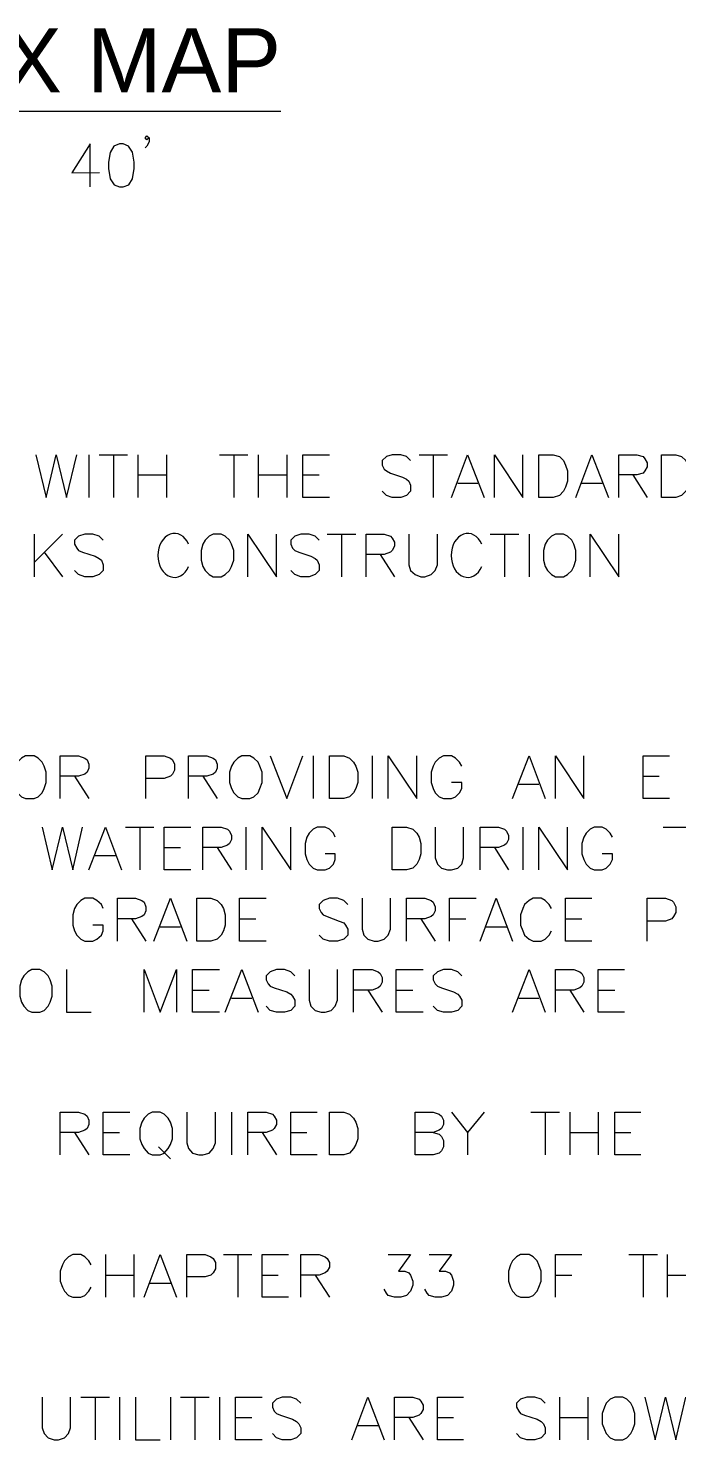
# Model space of a CAD drawing. Header units: millimetres. Extents: x -419 to 20046, y -14642 to 2638.
# Drawn here: x 30.978 to 32.191, y 13.569 to 16.21 of the extents above; entities that cross this region are included whole.
import ezdxf

# ---------------------------------------------------------------- set-up
doc = ezdxf.new("R2010")
doc.units = ezdxf.units.MM
for name, color, linetype in [('PDF11_---- NOTES', 7, 'Continuous'), ('PDF11_----TX03', 7, 'Continuous'), ('PDF11_TEXT', 7, 'Continuous'), ('PDF11_VICINITY MAP', 7, 'Continuous')]:
    doc.layers.add(name, color=color, linetype=linetype)
doc.styles.add('PDF Arial', font='arial.ttf')

msp = doc.modelspace()

# ---------------------------------------------------------------- linework, layer by layer
at = {"layer": 'PDF11_---- NOTES', "lineweight": 20}
msp.add_lwpolyline([(30.5291, 16.0555), (31.4508, 16.0555)], dxfattribs=at)
at = {"layer": 'PDF11_----TX03', "lineweight": 20}
for points in [[(30.9925, 15.4121), (31.0116, 15.3321), (31.0308, 15.4121), (31.05, 15.3321), (31.0692, 15.4121)], [(31.0917, 15.4121), (31.0917, 15.3321)], [(31.1108, 15.4121), (31.1642, 15.4121)], [(31.1375, 15.4121), (31.1375, 15.3321)], [(31.1833, 15.4121), (31.1833, 15.3321)], [(31.2367, 15.4121), (31.2367, 15.3321)], [(31.3358, 15.4121), (31.3892, 15.4121)], [(31.3625, 15.4121), (31.3625, 15.3321)], [(31.4083, 15.4121), (31.4083, 15.3321)], [(31.4617, 15.4121), (31.4617, 15.3321)], [(31.5417, 15.3321), (31.4917, 15.3321), (31.4917, 15.4121), (31.5417, 15.4121)], [(31.6934, 15.4012), (31.6859, 15.4087), (31.675, 15.4121), (31.6592, 15.4121), (31.6484, 15.4087), (31.64, 15.4012), (31.64, 15.3929), (31.6442, 15.3854), (31.6484, 15.3821), (31.6559, 15.3779), (31.6784, 15.3704), (31.6859, 15.3662), (31.69, 15.3629), (31.6934, 15.3554), (31.6934, 15.3437), (31.6859, 15.3362), (31.675, 15.3321), (31.6592, 15.3321), (31.6484, 15.3362), (31.64, 15.3437)], [(31.7092, 15.4121), (31.7625, 15.4121)], [(31.7359, 15.4121), (31.7359, 15.3321)], [(31.77, 15.3321), (31.8, 15.4121), (31.8309, 15.3321)], [(31.85, 15.3321), (31.85, 15.4121), (31.9034, 15.3321), (31.9034, 15.4121)], [(32.0026, 15.3321), (32.0326, 15.4121), (32.0634, 15.3321)], [(32.0826, 15.3321), (32.0826, 15.4121), (32.1167, 15.4121), (32.1284, 15.4087), (32.1317, 15.4046), (32.1359, 15.3971), (32.1359, 15.3896), (32.1317, 15.3821), (32.1284, 15.3779), (32.1167, 15.3746), (32.0826, 15.3746)], [(31.1833, 15.3746), (31.2367, 15.3746)], [(31.4083, 15.3746), (31.4617, 15.3746)], [(31.4917, 15.3746), (31.5225, 15.3746)], [(31.7817, 15.3587), (31.8192, 15.3587)], [(32.0134, 15.3587), (32.0517, 15.3587)], [(32.1092, 15.3746), (32.1359, 15.3321)], [(30.9891, 15.2637), (30.9891, 15.1837)], [(31.0425, 15.2637), (30.9891, 15.2104)], [(31.1183, 15.2521), (31.1108, 15.2596), (31.0992, 15.2637), (31.0842, 15.2637), (31.0725, 15.2596), (31.065, 15.2521), (31.065, 15.2446), (31.0692, 15.2371), (31.0725, 15.2329), (31.08, 15.2296), (31.1033, 15.2221), (31.1108, 15.2179), (31.115, 15.2146), (31.1183, 15.2062), (31.1183, 15.1954), (31.1108, 15.1879), (31.0992, 15.1837), (31.0842, 15.1837), (31.0725, 15.1879), (31.065, 15.1954)], [(31.3892, 15.1837), (31.3892, 15.2637), (31.4425, 15.1837), (31.4425, 15.2637)], [(31.5225, 15.2521), (31.515, 15.2596), (31.5034, 15.2637), (31.4884, 15.2637), (31.4767, 15.2596), (31.4692, 15.2521), (31.4692, 15.2446), (31.4725, 15.2371), (31.4767, 15.2329), (31.4842, 15.2296), (31.5067, 15.2221), (31.515, 15.2179), (31.5184, 15.2146), (31.5225, 15.2062), (31.5225, 15.1954), (31.515, 15.1879), (31.5034, 15.1837), (31.4884, 15.1837), (31.4767, 15.1879), (31.4692, 15.1954)], [(31.5375, 15.2637), (31.5909, 15.2637)], [(31.5642, 15.2637), (31.5642, 15.1837)], [(31.61, 15.1837), (31.61, 15.2637), (31.6442, 15.2637), (31.6559, 15.2596), (31.6592, 15.2562), (31.6634, 15.2487), (31.6634, 15.2412), (31.6592, 15.2329), (31.6559, 15.2296), (31.6442, 15.2254), (31.61, 15.2254)], [(31.69, 15.2637), (31.69, 15.2062), (31.6934, 15.1954), (31.7017, 15.1879), (31.7125, 15.1837), (31.72, 15.1837), (31.7317, 15.1879), (31.7392, 15.1954), (31.7434, 15.2062), (31.7434, 15.2637)], [(31.8425, 15.2637), (31.8959, 15.2637)], [(31.8692, 15.2637), (31.8692, 15.1837)], [(31.9151, 15.2637), (31.9151, 15.1837)], [(32.0292, 15.1837), (32.0292, 15.2637), (32.0826, 15.1837), (32.0826, 15.2637)], [(31.0083, 15.2296), (31.0425, 15.1837)], [(31.6367, 15.2254), (31.6634, 15.1837)], [(31.0383, 14.7687), (31.0383, 14.8487), (31.0725, 14.8487), (31.0842, 14.8445), (31.0883, 14.8412), (31.0917, 14.8329), (31.0917, 14.8254), (31.0883, 14.8179), (31.0842, 14.8145), (31.0725, 14.8104), (31.0383, 14.8104)], [(31.1983, 14.7687), (31.1983, 14.8487), (31.2325, 14.8487), (31.2442, 14.8445), (31.2483, 14.8412), (31.2517, 14.8329), (31.2517, 14.822), (31.2483, 14.8145), (31.2442, 14.8104), (31.2325, 14.8062), (31.1983, 14.8062)], [(31.2783, 14.7687), (31.2783, 14.8487), (31.3125, 14.8487), (31.3242, 14.8445), (31.3283, 14.8412), (31.3317, 14.8329), (31.3317, 14.8254), (31.3283, 14.8179), (31.3242, 14.8145), (31.3125, 14.8104), (31.2783, 14.8104)], [(31.4308, 14.8487), (31.4617, 14.7687), (31.4917, 14.8487)], [(31.5109, 14.8487), (31.5109, 14.7687)], [(31.6217, 14.8487), (31.6217, 14.7687)], [(31.6517, 14.7687), (31.6517, 14.8487), (31.705, 14.7687), (31.705, 14.8487)], [(31.7892, 14.8295), (31.785, 14.837), (31.7775, 14.8445), (31.77, 14.8487), (31.755, 14.8487), (31.7467, 14.8445), (31.7392, 14.837), (31.7359, 14.8295), (31.7317, 14.8179), (31.7317, 14.7987), (31.7359, 14.7878), (31.7392, 14.7795), (31.7467, 14.772), (31.755, 14.7687), (31.77, 14.7687), (31.7775, 14.772), (31.785, 14.7795), (31.7892, 14.7878), (31.7892, 14.7987), (31.77, 14.7987)], [(31.8842, 14.7687), (31.9151, 14.8487), (31.9451, 14.7687)], [(31.9642, 14.7687), (31.9642, 14.8487), (32.0176, 14.7687), (32.0176, 14.8487)], [(32.1776, 14.7687), (32.1284, 14.7687), (32.1284, 14.8487), (32.1776, 14.8487)], [(31.065, 14.8104), (31.0917, 14.7687)], [(31.305, 14.8104), (31.3317, 14.7687)], [(31.8959, 14.7954), (31.9334, 14.7954)], [(32.1284, 14.8104), (32.1584, 14.8104)], [(31.0041, 14.7153), (31.0233, 14.6353), (31.0425, 14.7153), (31.0617, 14.6353), (31.08, 14.7153)], [(31.0917, 14.6353), (31.1225, 14.7153), (31.1525, 14.6353)], [(31.16, 14.7153), (31.2133, 14.7153)], [(31.1867, 14.7153), (31.1867, 14.6353)], [(31.2825, 14.6353), (31.2325, 14.6353), (31.2325, 14.7153), (31.2825, 14.7153)], [(31.305, 14.6353), (31.305, 14.7153), (31.3392, 14.7153), (31.3508, 14.7112), (31.355, 14.7078), (31.3583, 14.6995), (31.3583, 14.692), (31.355, 14.6845), (31.3508, 14.6812), (31.3392, 14.677), (31.305, 14.677)], [(31.385, 14.7153), (31.385, 14.6353)], [(31.4158, 14.6353), (31.4158, 14.7153), (31.4692, 14.6353), (31.4692, 14.7153)], [(31.5525, 14.6962), (31.5492, 14.7037), (31.5417, 14.7112), (31.5334, 14.7153), (31.5184, 14.7153), (31.5109, 14.7112), (31.5034, 14.7037), (31.4992, 14.6962), (31.4959, 14.6845), (31.4959, 14.6653), (31.4992, 14.6545), (31.5034, 14.6462), (31.5109, 14.6387), (31.5184, 14.6353), (31.5334, 14.6353), (31.5417, 14.6387), (31.5492, 14.6462), (31.5525, 14.6545), (31.5525, 14.6653), (31.5334, 14.6653)], [(31.7392, 14.7153), (31.7392, 14.6578), (31.7434, 14.6462), (31.7509, 14.6387), (31.7625, 14.6353), (31.77, 14.6353), (31.7817, 14.6387), (31.7892, 14.6462), (31.7925, 14.6578), (31.7925, 14.7153)], [(31.8234, 14.6353), (31.8234, 14.7153), (31.8575, 14.7153), (31.8692, 14.7112), (31.8725, 14.7078), (31.8767, 14.6995), (31.8767, 14.692), (31.8725, 14.6845), (31.8692, 14.6812), (31.8575, 14.677), (31.8234, 14.677)], [(31.9034, 14.7153), (31.9034, 14.6353)], [(31.9334, 14.6353), (31.9334, 14.7153), (31.9867, 14.6353), (31.9867, 14.7153)], [(32.0709, 14.6962), (32.0667, 14.7037), (32.0592, 14.7112), (32.0517, 14.7153), (32.0367, 14.7153), (32.0292, 14.7112), (32.0217, 14.7037), (32.0176, 14.6962), (32.0134, 14.6845), (32.0134, 14.6653), (32.0176, 14.6545), (32.0217, 14.6462), (32.0292, 14.6387), (32.0367, 14.6353), (32.0517, 14.6353), (32.0592, 14.6387), (32.0667, 14.6462), (32.0709, 14.6545), (32.0709, 14.6653), (32.0517, 14.6653)], [(32.1659, 14.7153), (32.2192, 14.7153)], [(31.2325, 14.677), (31.2633, 14.677)], [(31.3317, 14.677), (31.3583, 14.6353)], [(31.85, 14.677), (31.8767, 14.6353)], [(31.1033, 14.662), (31.1417, 14.662)], [(31.1183, 14.5628), (31.115, 14.5703), (31.1067, 14.5778), (31.0992, 14.582), (31.0842, 14.582), (31.0767, 14.5778), (31.0692, 14.5703), (31.065, 14.5628), (31.0617, 14.5512), (31.0617, 14.532), (31.065, 14.5212), (31.0692, 14.5128), (31.0767, 14.5053), (31.0842, 14.502), (31.0992, 14.502), (31.1067, 14.5053), (31.115, 14.5128), (31.1183, 14.5212), (31.1183, 14.532), (31.0992, 14.532)], [(31.145, 14.502), (31.145, 14.582), (31.1792, 14.582), (31.1908, 14.5778), (31.195, 14.5745), (31.1983, 14.5662), (31.1983, 14.5587), (31.195, 14.5512), (31.1908, 14.5478), (31.1792, 14.5437), (31.145, 14.5437)], [(31.2133, 14.502), (31.2442, 14.582), (31.275, 14.502)], [(31.4233, 14.502), (31.3733, 14.502), (31.3733, 14.582), (31.4233, 14.582)], [(31.5759, 14.5703), (31.5684, 14.5778), (31.5567, 14.582), (31.5417, 14.582), (31.53, 14.5778), (31.5225, 14.5703), (31.5225, 14.5628), (31.5259, 14.5553), (31.53, 14.5512), (31.5375, 14.5478), (31.56, 14.5395), (31.5684, 14.5362), (31.5717, 14.532), (31.5759, 14.5245), (31.5759, 14.5128), (31.5684, 14.5053), (31.5567, 14.502), (31.5417, 14.502), (31.53, 14.5053), (31.5225, 14.5128)], [(31.6025, 14.582), (31.6025, 14.5245), (31.6059, 14.5128), (31.6134, 14.5053), (31.625, 14.502), (31.6325, 14.502), (31.6442, 14.5053), (31.6517, 14.5128), (31.6559, 14.5245), (31.6559, 14.582)], [(31.6859, 14.502), (31.6859, 14.582), (31.72, 14.582), (31.7317, 14.5778), (31.7359, 14.5745), (31.7392, 14.5662), (31.7392, 14.5587), (31.7359, 14.5512), (31.7317, 14.5478), (31.72, 14.5437), (31.6859, 14.5437)], [(31.7659, 14.502), (31.7659, 14.582), (31.8159, 14.582)], [(31.8234, 14.502), (31.8534, 14.582), (31.8842, 14.502)], [(31.9567, 14.5628), (31.9526, 14.5703), (31.9451, 14.5778), (31.9376, 14.582), (31.9226, 14.582), (31.9151, 14.5778), (31.9067, 14.5703), (31.9034, 14.5628), (31.8992, 14.5512), (31.8992, 14.532), (31.9034, 14.5212), (31.9067, 14.5128), (31.9151, 14.5053), (31.9226, 14.502), (31.9376, 14.502), (31.9451, 14.5053), (31.9526, 14.5128), (31.9567, 14.5212)], [(32.0326, 14.502), (31.9834, 14.502), (31.9834, 14.582), (32.0326, 14.582)], [(32.1359, 14.502), (32.1359, 14.582), (32.1701, 14.582), (32.1817, 14.5778), (32.1851, 14.5745), (32.1892, 14.5662), (32.1892, 14.5553), (32.1851, 14.5478), (32.1817, 14.5437), (32.1701, 14.5395), (32.1359, 14.5395)], [(31.1717, 14.5437), (31.1983, 14.502)], [(31.3733, 14.5437), (31.4042, 14.5437)], [(31.7125, 14.5437), (31.7392, 14.502)], [(31.7659, 14.5437), (31.7967, 14.5437)], [(31.9834, 14.5437), (32.0134, 14.5437)], [(31.225, 14.5287), (31.2633, 14.5287)], [(31.835, 14.5287), (31.8725, 14.5287)], [(31.05, 14.4487), (31.05, 14.3686), (31.0958, 14.3686)], [(31.195, 14.3686), (31.195, 14.4487), (31.225, 14.3686), (31.2558, 14.4487), (31.2558, 14.3686)], [(31.3358, 14.3686), (31.2858, 14.3686), (31.2858, 14.4487), (31.3358, 14.4487)], [(31.3467, 14.3686), (31.3775, 14.4487), (31.4083, 14.3686)], [(31.4767, 14.437), (31.4692, 14.4445), (31.4575, 14.4487), (31.4425, 14.4487), (31.4308, 14.4445), (31.4233, 14.437), (31.4233, 14.4295), (31.4267, 14.422), (31.4308, 14.4178), (31.4383, 14.4145), (31.4617, 14.407), (31.4692, 14.4028), (31.4725, 14.3987), (31.4767, 14.3912), (31.4767, 14.3803), (31.4692, 14.372), (31.4575, 14.3686), (31.4425, 14.3686), (31.4308, 14.372), (31.4233, 14.3803)], [(31.5034, 14.4487), (31.5034, 14.3912), (31.5067, 14.3803), (31.515, 14.372), (31.5259, 14.3686), (31.5334, 14.3686), (31.545, 14.372), (31.5525, 14.3803), (31.5567, 14.3912), (31.5567, 14.4487)], [(31.5867, 14.3686), (31.5867, 14.4487), (31.6217, 14.4487), (31.6325, 14.4445), (31.6367, 14.4412), (31.64, 14.4337), (31.64, 14.4253), (31.6367, 14.4178), (31.6325, 14.4145), (31.6217, 14.4103), (31.5867, 14.4103)], [(31.7167, 14.3686), (31.6667, 14.3686), (31.6667, 14.4487), (31.7167, 14.4487)], [(31.7892, 14.437), (31.7817, 14.4445), (31.77, 14.4487), (31.755, 14.4487), (31.7434, 14.4445), (31.7359, 14.437), (31.7359, 14.4295), (31.7392, 14.422), (31.7434, 14.4178), (31.7509, 14.4145), (31.7734, 14.407), (31.7817, 14.4028), (31.785, 14.3987), (31.7892, 14.3912), (31.7892, 14.3803), (31.7817, 14.372), (31.77, 14.3686), (31.755, 14.3686), (31.7434, 14.372), (31.7359, 14.3803)], [(31.8842, 14.3686), (31.9151, 14.4487), (31.9451, 14.3686)], [(31.9642, 14.3686), (31.9642, 14.4487), (31.9984, 14.4487), (32.0101, 14.4445), (32.0134, 14.4412), (32.0176, 14.4337), (32.0176, 14.4253), (32.0134, 14.4178), (32.0101, 14.4145), (31.9984, 14.4103), (31.9642, 14.4103)], [(32.0934, 14.3686), (32.0442, 14.3686), (32.0442, 14.4487), (32.0934, 14.4487)], [(31.2858, 14.4103), (31.3167, 14.4103)], [(31.6134, 14.4103), (31.64, 14.3686)], [(31.6667, 14.4103), (31.6975, 14.4103)], [(31.9909, 14.4103), (32.0176, 14.3686)], [(32.0442, 14.4103), (32.0751, 14.4103)], [(31.3583, 14.3953), (31.3967, 14.3953)], [(31.8959, 14.3953), (31.9334, 14.3953)], [(31.0383, 14.102), (31.0383, 14.182), (31.0725, 14.182), (31.0842, 14.1778), (31.0883, 14.1745), (31.0917, 14.167), (31.0917, 14.1586), (31.0883, 14.1511), (31.0842, 14.1478), (31.0725, 14.1436), (31.0383, 14.1436)], [(31.1683, 14.102), (31.1183, 14.102), (31.1183, 14.182), (31.1683, 14.182)], [(31.275, 14.182), (31.275, 14.1245), (31.2783, 14.1136), (31.2858, 14.1053), (31.2975, 14.102), (31.305, 14.102), (31.3167, 14.1053), (31.3242, 14.1136), (31.3283, 14.1245), (31.3283, 14.182)], [(31.3583, 14.182), (31.3583, 14.102)], [(31.3892, 14.102), (31.3892, 14.182), (31.4233, 14.182), (31.435, 14.1778), (31.4383, 14.1745), (31.4425, 14.167), (31.4425, 14.1586), (31.4383, 14.1511), (31.435, 14.1478), (31.4233, 14.1436), (31.3892, 14.1436)], [(31.5184, 14.102), (31.4692, 14.102), (31.4692, 14.182), (31.5184, 14.182)], [(31.7359, 14.1436), (31.7467, 14.1403), (31.7509, 14.1361), (31.755, 14.1286), (31.755, 14.117), (31.7509, 14.1095), (31.7467, 14.1053), (31.7359, 14.102), (31.7017, 14.102), (31.7017, 14.182), (31.7359, 14.182), (31.7467, 14.1778), (31.7509, 14.1745), (31.755, 14.167), (31.755, 14.1586), (31.7509, 14.1511), (31.7467, 14.1478), (31.7359, 14.1436), (31.7017, 14.1436)], [(31.77, 14.182), (31.8, 14.1436), (31.8, 14.102)], [(31.8309, 14.182), (31.8, 14.1436)], [(31.9184, 14.182), (31.9717, 14.182)], [(31.9451, 14.182), (31.9451, 14.102)], [(31.9909, 14.182), (31.9909, 14.102)], [(32.0442, 14.182), (32.0442, 14.102)], [(32.1242, 14.102), (32.0751, 14.102), (32.0751, 14.182), (32.1242, 14.182)], [(31.065, 14.1436), (31.0917, 14.102)], [(31.1183, 14.1436), (31.1492, 14.1436)], [(31.4158, 14.1436), (31.4425, 14.102)], [(31.4692, 14.1436), (31.4992, 14.1436)], [(31.9909, 14.1436), (32.0442, 14.1436)], [(32.0751, 14.1436), (32.1051, 14.1436)], [(31.2217, 14.117), (31.2442, 14.0945)], [(31.0958, 13.8961), (31.0917, 13.9036), (31.0842, 13.9111), (31.0767, 13.9153), (31.0617, 13.9153), (31.0533, 13.9111), (31.0458, 13.9036), (31.0425, 13.8961), (31.0383, 13.8844), (31.0383, 13.8653), (31.0425, 13.8544), (31.0458, 13.8469), (31.0533, 13.8386), (31.0617, 13.8353), (31.0767, 13.8353), (31.0842, 13.8386), (31.0917, 13.8469), (31.0958, 13.8544)], [(31.1225, 13.9153), (31.1225, 13.8353)], [(31.1758, 13.9153), (31.1758, 13.8353)], [(31.195, 13.8353), (31.225, 13.9153), (31.2558, 13.8353)], [(31.275, 13.8353), (31.275, 13.9153), (31.3092, 13.9153), (31.32, 13.9111), (31.3242, 13.9078), (31.3283, 13.9003), (31.3283, 13.8886), (31.3242, 13.8811), (31.32, 13.8769), (31.3092, 13.8736), (31.275, 13.8736)], [(31.3433, 13.9153), (31.3967, 13.9153)], [(31.37, 13.9153), (31.37, 13.8353)], [(31.465, 13.8353), (31.4158, 13.8353), (31.4158, 13.9153), (31.465, 13.9153)], [(31.4884, 13.8353), (31.4884, 13.9153), (31.5225, 13.9153), (31.5334, 13.9111), (31.5375, 13.9078), (31.5417, 13.9003), (31.5417, 13.8919), (31.5375, 13.8844), (31.5334, 13.8811), (31.5225, 13.8769), (31.4884, 13.8769)], [(31.6517, 13.9153), (31.6934, 13.9153), (31.6709, 13.8844), (31.6825, 13.8844), (31.69, 13.8811), (31.6934, 13.8769), (31.6975, 13.8653), (31.6975, 13.8578), (31.6934, 13.8469), (31.6859, 13.8386), (31.675, 13.8353), (31.6634, 13.8353), (31.6517, 13.8386), (31.6484, 13.8428), (31.6442, 13.8503)], [(31.7284, 13.9153), (31.77, 13.9153), (31.7467, 13.8844), (31.7584, 13.8844), (31.7659, 13.8811), (31.77, 13.8769), (31.7734, 13.8653), (31.7734, 13.8578), (31.77, 13.8469), (31.7625, 13.8386), (31.7509, 13.8353), (31.7392, 13.8353), (31.7284, 13.8386), (31.7242, 13.8428), (31.72, 13.8503)], [(31.9642, 13.8353), (31.9642, 13.9153), (32.0134, 13.9153)], [(32.1017, 13.9153), (32.1551, 13.9153)], [(32.1284, 13.9153), (32.1284, 13.8353)], [(32.1734, 13.9153), (32.1734, 13.8353)], [(31.1225, 13.8769), (31.1758, 13.8769)], [(31.4158, 13.8769), (31.4458, 13.8769)], [(31.515, 13.8769), (31.5417, 13.8353)], [(31.9642, 13.8769), (31.9951, 13.8769)], [(32.1734, 13.8769), (32.2267, 13.8769)], [(31.2058, 13.8619), (31.2442, 13.8619)], [(31.0041, 13.6486), (31.0041, 13.5911), (31.0083, 13.5803), (31.0158, 13.5719), (31.0266, 13.5686), (31.035, 13.5686), (31.0458, 13.5719), (31.0533, 13.5803), (31.0575, 13.5911), (31.0575, 13.6486)], [(31.0767, 13.6486), (31.13, 13.6486)], [(31.1033, 13.6486), (31.1033, 13.5686)], [(31.1492, 13.6486), (31.1492, 13.5686)], [(31.1792, 13.6486), (31.1792, 13.5686), (31.225, 13.5686)], [(31.2442, 13.6486), (31.2442, 13.5686)], [(31.2633, 13.6486), (31.3167, 13.6486)], [(31.29, 13.6486), (31.29, 13.5686)], [(31.3358, 13.6486), (31.3358, 13.5686)], [(31.4158, 13.5686), (31.3658, 13.5686), (31.3658, 13.6486), (31.4158, 13.6486)], [(31.4884, 13.6369), (31.48, 13.6444), (31.4692, 13.6486), (31.4533, 13.6486), (31.4425, 13.6444), (31.435, 13.6369), (31.435, 13.6294), (31.4383, 13.6219), (31.4425, 13.6178), (31.45, 13.6144), (31.4725, 13.6069), (31.48, 13.6028), (31.4842, 13.5986), (31.4884, 13.5911), (31.4884, 13.5803), (31.48, 13.5719), (31.4692, 13.5686), (31.4533, 13.5686), (31.4425, 13.5719), (31.435, 13.5803)], [(31.5834, 13.5686), (31.6134, 13.6486), (31.6442, 13.5686)], [(31.6634, 13.5686), (31.6634, 13.6486), (31.6975, 13.6486), (31.7092, 13.6444), (31.7125, 13.6411), (31.7167, 13.6336), (31.7167, 13.6253), (31.7125, 13.6178), (31.7092, 13.6144), (31.6975, 13.6103), (31.6634, 13.6103)], [(31.7925, 13.5686), (31.7434, 13.5686), (31.7434, 13.6486), (31.7925, 13.6486)], [(31.9451, 13.6369), (31.9376, 13.6444), (31.9259, 13.6486), (31.9109, 13.6486), (31.8992, 13.6444), (31.8917, 13.6369), (31.8917, 13.6294), (31.8959, 13.6219), (31.8992, 13.6178), (31.9067, 13.6144), (31.9301, 13.6069), (31.9376, 13.6028), (31.9417, 13.5986), (31.9451, 13.5911), (31.9451, 13.5803), (31.9376, 13.5719), (31.9259, 13.5686), (31.9109, 13.5686), (31.8992, 13.5719), (31.8917, 13.5803)], [(31.9717, 13.6486), (31.9717, 13.5686)], [(32.0251, 13.6486), (32.0251, 13.5686)], [(32.1317, 13.6486), (32.1509, 13.5686), (32.1701, 13.6486), (32.1892, 13.5686), (32.2084, 13.6486)], [(31.3658, 13.6103), (31.3967, 13.6103)], [(31.69, 13.6103), (31.7167, 13.5686)], [(31.7434, 13.6103), (31.7734, 13.6103)], [(31.9717, 13.6103), (32.0251, 13.6103)], [(31.595, 13.5953), (31.6325, 13.5953)]]:
    msp.add_lwpolyline(points, dxfattribs=at)
for points in [[(31.9334, 15.3321), (31.9334, 15.4121), (31.9601, 15.4121), (31.9717, 15.4087), (31.9792, 15.4012), (31.9834, 15.3929), (31.9867, 15.3821), (31.9867, 15.3629), (31.9834, 15.3512), (31.9792, 15.3437), (31.9717, 15.3362), (31.9601, 15.3321)], [(32.1626, 15.3321), (32.1626, 15.4121), (32.1892, 15.4121), (32.2001, 15.4087), (32.2084, 15.4012), (32.2117, 15.3929), (32.2159, 15.3821), (32.2159, 15.3629), (32.2117, 15.3512), (32.2084, 15.3437), (32.2001, 15.3362), (32.1892, 15.3321)], [(31.3242, 15.2637), (31.3167, 15.2596), (31.3092, 15.2521), (31.305, 15.2446), (31.3017, 15.2329), (31.3017, 15.2146), (31.305, 15.2029), (31.3092, 15.1954), (31.3167, 15.1879), (31.3242, 15.1837), (31.3392, 15.1837), (31.3467, 15.1879), (31.355, 15.1954), (31.3583, 15.2029), (31.3625, 15.2146), (31.3625, 15.2329), (31.3583, 15.2446), (31.355, 15.2521), (31.3467, 15.2596), (31.3392, 15.2637)], [(31.9642, 15.2637), (31.9567, 15.2596), (31.9492, 15.2521), (31.9451, 15.2446), (31.9417, 15.2329), (31.9417, 15.2146), (31.9451, 15.2029), (31.9492, 15.1954), (31.9567, 15.1879), (31.9642, 15.1837), (31.9792, 15.1837), (31.9867, 15.1879), (31.9951, 15.1954), (31.9984, 15.2029), (32.0026, 15.2146), (32.0026, 15.2329), (31.9984, 15.2446), (31.9951, 15.2521), (31.9867, 15.2596), (31.9792, 15.2637)], [(30.9733, 14.8487), (30.9658, 14.8445), (30.9583, 14.837), (30.955, 14.8295), (30.9508, 14.8179), (30.9508, 14.7987), (30.955, 14.7878), (30.9583, 14.7795), (30.9658, 14.772), (30.9733, 14.7687), (30.9891, 14.7687), (30.9966, 14.772), (31.0041, 14.7795), (31.0083, 14.7878), (31.0116, 14.7987), (31.0116, 14.8179), (31.0083, 14.8295), (31.0041, 14.837), (30.9966, 14.8445), (30.9891, 14.8487)], [(31.3775, 14.8487), (31.37, 14.8445), (31.3625, 14.837), (31.3583, 14.8295), (31.355, 14.8179), (31.355, 14.7987), (31.3583, 14.7878), (31.3625, 14.7795), (31.37, 14.772), (31.3775, 14.7687), (31.3925, 14.7687), (31.4, 14.772), (31.4083, 14.7795), (31.4117, 14.7878), (31.4158, 14.7987), (31.4158, 14.8179), (31.4117, 14.8295), (31.4083, 14.837), (31.4, 14.8445), (31.3925, 14.8487)], [(31.5417, 14.7687), (31.5417, 14.8487), (31.5684, 14.8487), (31.5792, 14.8445), (31.5867, 14.837), (31.5909, 14.8295), (31.595, 14.8179), (31.595, 14.7987), (31.5909, 14.7878), (31.5867, 14.7795), (31.5792, 14.772), (31.5684, 14.7687)], [(31.6592, 14.6353), (31.6592, 14.7153), (31.6859, 14.7153), (31.6975, 14.7112), (31.705, 14.7037), (31.7092, 14.6962), (31.7125, 14.6845), (31.7125, 14.6653), (31.7092, 14.6545), (31.705, 14.6462), (31.6975, 14.6387), (31.6859, 14.6353)], [(31.2933, 14.502), (31.2933, 14.582), (31.32, 14.582), (31.3317, 14.5778), (31.3392, 14.5703), (31.3433, 14.5628), (31.3467, 14.5512), (31.3467, 14.532), (31.3433, 14.5212), (31.3392, 14.5128), (31.3317, 14.5053), (31.32, 14.502)], [(30.985, 14.4487), (30.9775, 14.4445), (30.97, 14.437), (30.9658, 14.4295), (30.9625, 14.4178), (30.9625, 14.3987), (30.9658, 14.3878), (30.97, 14.3803), (30.9775, 14.372), (30.985, 14.3686), (31, 14.3686), (31.0083, 14.372), (31.0158, 14.3803), (31.0191, 14.3878), (31.0233, 14.3987), (31.0233, 14.4178), (31.0191, 14.4295), (31.0158, 14.437), (31.0083, 14.4445), (31, 14.4487)], [(31.21, 14.182), (31.2025, 14.1778), (31.195, 14.1703), (31.1908, 14.1628), (31.1867, 14.1511), (31.1867, 14.132), (31.1908, 14.1211), (31.195, 14.1136), (31.2025, 14.1053), (31.21, 14.102), (31.225, 14.102), (31.2325, 14.1053), (31.24, 14.1136), (31.2442, 14.1211), (31.2483, 14.132), (31.2483, 14.1511), (31.2442, 14.1628), (31.24, 14.1703), (31.2325, 14.1778), (31.225, 14.182)], [(31.5417, 14.102), (31.5417, 14.182), (31.5684, 14.182), (31.5792, 14.1778), (31.5867, 14.1703), (31.5909, 14.1628), (31.595, 14.1511), (31.595, 14.132), (31.5909, 14.1211), (31.5867, 14.1136), (31.5792, 14.1053), (31.5684, 14.102)], [(31.8992, 13.9153), (31.8917, 13.9111), (31.8842, 13.9036), (31.8801, 13.8961), (31.8767, 13.8844), (31.8767, 13.8653), (31.8801, 13.8544), (31.8842, 13.8469), (31.8917, 13.8386), (31.8992, 13.8353), (31.9151, 13.8353), (31.9226, 13.8386), (31.9301, 13.8469), (31.9334, 13.8544), (31.9376, 13.8653), (31.9376, 13.8844), (31.9334, 13.8961), (31.9301, 13.9036), (31.9226, 13.9111), (31.9151, 13.9153)], [(32.0751, 13.6486), (32.0667, 13.6444), (32.0592, 13.6369), (32.0559, 13.6294), (32.0517, 13.6178), (32.0517, 13.5986), (32.0559, 13.5878), (32.0592, 13.5803), (32.0667, 13.5719), (32.0751, 13.5686), (32.0901, 13.5686), (32.0976, 13.5719), (32.1051, 13.5803), (32.1092, 13.5878), (32.1126, 13.5986), (32.1126, 13.6178), (32.1092, 13.6294), (32.1051, 13.6369), (32.0976, 13.6444), (32.0901, 13.6486)]]:
    msp.add_lwpolyline(points, close=True, dxfattribs=at)
for centre in [(31.2517, 15.2238), (31.8001, 15.2238)]:
    msp.add_ellipse(centre, major_axis=(-0.0001, 0.0412), ratio=0.748452, start_param=5.238942, end_param=10.461447, dxfattribs=at)
at = {"layer": 'PDF11_VICINITY MAP', "lineweight": 20}
for points in [[(31.0942, 15.9138), (31.0942, 15.9938), (31.06, 15.9396), (31.1117, 15.9404)], [(31.2042, 16.0054), (31.2, 16.0013), (31.1967, 16.0054), (31.2, 16.0088), (31.2042, 16.0054), (31.2042, 15.9979), (31.2, 15.9896), (31.1967, 15.9863)]]:
    msp.add_lwpolyline(points, dxfattribs=at)
msp.add_lwpolyline([(31.1492, 15.9938), (31.1383, 15.9896), (31.1317, 15.9779), (31.1283, 15.9596), (31.1283, 15.9479), (31.1317, 15.9288), (31.1392, 15.9171), (31.1492, 15.9138), (31.1558, 15.9138), (31.1667, 15.9171), (31.1733, 15.9288), (31.1767, 15.9479), (31.1767, 15.9596), (31.1733, 15.9788), (31.1658, 15.9896), (31.1558, 15.9938)], close=True, dxfattribs=at)

# ---------------------------------------------------------------- texts
at = {"layer": 'PDF11_TEXT', "insert": (30.5291, 16.0905), "char_height": 0.12, "attachment_point": 7, "style": 'PDF Arial'}
msp.add_mtext('INDEX MAP', dxfattribs=at)

doc.saveas('drawing.dxf')
